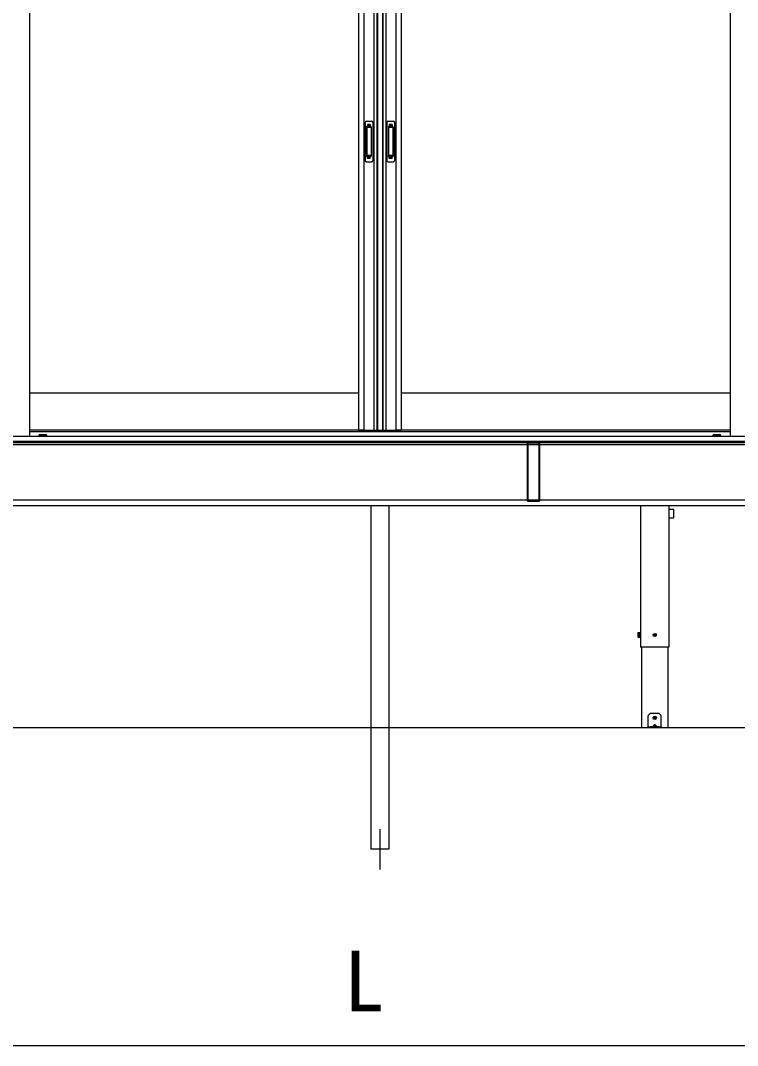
# Model space of a CAD drawing. Units: millimetres, scale not verified. Extents: x -10500 to 10500, y -15600 to 15524.
# Drawn here: x -3342 to -1568, y -11296 to -8761 of the extents above; entities that cross this region are included whole.
import ezdxf
from ezdxf.enums import TextEntityAlignment as Align

# ---------------------------------------------------------------- set-up
doc = ezdxf.new("R2010")
doc.units = ezdxf.units.MM
doc.header["$LTSCALE"] = 80
for name, color, linetype in [('0-3_YKK_12', 2, 'Continuous'), ('0-5_YKK_A1', 4, 'Continuous'), ('0-6_YKK_D', 6, 'Continuous')]:
    doc.layers.add(name, color=color, linetype=linetype)
doc.styles.add('ＭＳ ゴシック', font='')
doc.styles.get('ＭＳ ゴシック').set_extended_font_data('MS Gothic')

msp = doc.modelspace()

# ---------------------------------------------------------------- linework, layer by layer
at = {"layer": '0-3_YKK_12'}
msp.add_line((-2453, -10760.5), (-2453, -10860.5), dxfattribs=at)
at = {"layer": '0-5_YKK_A1'}
for p, q in [((-3319.25, -7853.5), (-3319.25, -9789)), ((-2505.5, -7853.5), (-2505.5, -9774.5)), ((-2492.3, -7853.5), (-2492.3, -9774.5)), ((-2467.7, -7853.5), (-2467.7, -9774.5)), ((-2460.5, -7853.5), (-2460.5, -9774.5)), ((-2458.5, -7853.5), (-2458.5, -9774.5)), ((-2446.7, -7853.5), (-2446.7, -9774.5)), ((-2445.5, -7853.5), (-2445.5, -9774.5)), ((-2438.3, -7853.5), (-2438.3, -9774.5)), ((-2413.7, -7853.5), (-2413.7, -9774.5)), ((-2400.5, -7853.5), (-2400.5, -9774.5)), ((-1586.75, -7853.5), (-1586.75, -9789)), ((-2489.49, -9013.5), (-2489.49, -9107.5)), ((-2486.49, -9010.5), (-2473.49, -9010.5)), ((-2476.49, -9018.5), (-2483.49, -9018.5)), ((-2483.49, -9018.51), (-2483.49, -9023)), ((-2476.49, -9020.91), (-2483.49, -9020.91)), ((-2476.49, -9021.41), (-2483.49, -9021.41)), ((-2476.49, -9018.51), (-2476.49, -9023)), ((-2470.49, -9013.5), (-2470.49, -9107.5)), ((-2435.49, -9013.5), (-2435.49, -9107.5)), ((-2432.49, -9010.5), (-2419.49, -9010.5)), ((-2422.49, -9018.5), (-2429.49, -9018.5)), ((-2429.49, -9018.51), (-2429.49, -9023)), ((-2422.49, -9020.91), (-2429.49, -9020.91)), ((-2422.49, -9021.41), (-2429.49, -9021.41)), ((-2422.49, -9018.51), (-2422.49, -9023)), ((-2416.49, -9013.5), (-2416.49, -9107.5)), ((-2485.69, -9024.5), (-2485.69, -9096.5)), ((-2485.6, -9024.05), (-2485.41, -9025.91)), ((-2485.41, -9026.91), (-2485.41, -9094.09)), ((-2475.3, -9023.5), (-2484.7, -9023.5)), ((-2475.66, -9025.91), (-2484.41, -9025.91)), ((-2474.67, -9025.91), (-2474.43, -9024.01)), ((-2474.67, -9026.91), (-2474.67, -9094.09)), ((-2474.29, -9024.5), (-2474.29, -9096.5)), ((-2431.69, -9024.5), (-2431.69, -9096.5)), ((-2431.6, -9024.05), (-2431.41, -9025.91)), ((-2431.41, -9026.91), (-2431.41, -9094.09)), ((-2421.3, -9023.5), (-2430.7, -9023.5)), ((-2421.66, -9025.91), (-2430.41, -9025.91)), ((-2420.67, -9025.91), (-2420.43, -9024.01)), ((-2420.67, -9026.91), (-2420.67, -9094.09)), ((-2420.29, -9024.5), (-2420.29, -9096.5)), ((-2485.6, -9096.95), (-2485.41, -9095.09)), ((-2475.66, -9095.09), (-2484.41, -9095.09)), ((-2474.43, -9096.99), (-2474.67, -9095.09)), ((-2431.6, -9096.95), (-2431.41, -9095.09)), ((-2421.66, -9095.09), (-2430.41, -9095.09)), ((-2420.43, -9096.99), (-2420.67, -9095.09)), ((-2486.49, -9110.5), (-2473.49, -9110.5)), ((-2475.3, -9097.5), (-2484.7, -9097.5)), ((-2483.49, -9102.49), (-2483.49, -9098)), ((-2476.49, -9099.59), (-2483.49, -9099.59)), ((-2476.49, -9100.09), (-2483.49, -9100.09)), ((-2476.49, -9102.5), (-2483.49, -9102.5)), ((-2476.49, -9102.49), (-2476.49, -9098)), ((-2432.49, -9110.5), (-2419.49, -9110.5)), ((-2421.3, -9097.5), (-2430.7, -9097.5)), ((-2429.49, -9102.49), (-2429.49, -9098)), ((-2422.49, -9099.59), (-2429.49, -9099.59)), ((-2422.49, -9100.09), (-2429.49, -9100.09)), ((-2422.49, -9102.5), (-2429.49, -9102.5)), ((-2422.49, -9102.49), (-2422.49, -9098)), ((-2505.5, -9682.5), (-3319.25, -9682.5)), ((-1586.75, -9682.5), (-2400.5, -9682.5)), ((-2493.5, -9774.5), (-3319.25, -9774.5)), ((-3319.25, -9777.5), (-1586.75, -9777.5)), ((-2505.5, -9774.5), (-2447.5, -9774.5)), ((-2458.5, -9774.5), (-2400.5, -9774.5)), ((-1586.75, -9774.5), (-2412.5, -9774.5)), ((-2088, -9805.5), (-4258, -9805.5)), ((-671, -9802.5), (-4235, -9802.5)), ((-4229.5, -9802.5), (-676.5, -9802.5)), ((-3293.75, -9785), (-3279.75, -9785)), ((-3276.75, -9788.5), (-3276.75, -9788)), ((-2088, -9806.41), (-2088, -9804)), ((-2088, -9946.59), (-2088, -9806.41)), ((-2087, -9803), (-2059, -9803)), ((-2087, -9803.29), (-2087, -9803)), ((-2087, -9803.29), (-2087, -9805.71)), ((-2059, -9803.29), (-2087, -9803.29)), ((-2059, -9803.29), (-2059, -9803)), ((-2059, -9805.71), (-2059, -9803.29)), ((-2058, -9806.41), (-2059, -9806.41)), ((-2059, -9946.59), (-2059, -9806.41)), ((-2058, -9804), (-2058, -9806.41)), ((111, -9805.5), (-2058, -9805.5)), ((-2058, -9806.41), (-2058, -9946.59)), ((-1629.25, -9788.5), (-1629.25, -9788)), ((-1629.25, -9788.5), (-1609.25, -9788.5)), ((-1626.25, -9785), (-1612.25, -9785)), ((-1609.25, -9788.5), (-1609.25, -9788)), ((284.76, -9810.5), (-9871.02, -9810.5)), ((-2088, -9947.5), (-4258, -9947.5)), ((-2088, -9949), (-2088, -9946.59)), ((-2088, -9946.59), (-2087, -9946.59)), ((-2087, -9946.59), (-2059, -9946.59)), ((-2087, -9947.29), (-2087, -9946.59)), ((-2059, -9947.29), (-2087, -9947.29)), ((-2087, -9947.29), (-2087, -9949.71)), ((-2087, -9949.71), (-2059, -9949.71)), ((-2087, -9949.71), (-2087, -9950)), ((-2059, -9950), (-2087, -9950)), ((-2059, -9946.59), (-2058, -9946.59)), ((-2059, -9947.29), (-2059, -9946.59)), ((-2059, -9949.71), (-2059, -9947.29)), ((-2059, -9949.71), (-2059, -9950)), ((-2058, -9946.59), (-2058, -9949)), ((111, -9947.5), (-2058, -9947.5)), ((-4235.5, -9960.5), (-670.5, -9960.5)), ((-2475.5, -9960.5), (-2475.5, -10510.5)), ((-2430.5, -9960.5), (-2430.5, -10510.5)), ((-1808.08, -9960.5), (-1808.08, -10310.5)), ((-1808, -9960.5), (-1808, -10310.5)), ((-1738, -9960.5), (-1738, -10310.5)), ((-1737.92, -9960.5), (-1737.92, -10310.5)), ((-1726.8, -9970.3), (-1737.2, -9970.3)), ((-1725.8, -9989.7), (-1725.8, -9971.3)), ((-1737.2, -9990.7), (-1726.8, -9990.7)), ((-1814.8, -10275.5), (-1814.35, -10274.73)), ((-1814.8, -10275.5), (-1814.8, -10285.5)), ((-1814.8, -10285.5), (-1814.35, -10286.27)), ((-1814.35, -10274.73), (-1810.8, -10274.73)), ((-1814.35, -10277.61), (-1810.8, -10277.61)), ((-1814.35, -10283.39), (-1810.8, -10283.39)), ((-1814.35, -10286.27), (-1810.8, -10286.27)), ((-1810.8, -10274.73), (-1810.8, -10286.27)), ((-1809.6, -10274.25), (-1808, -10274.25)), ((-1775.24, -10280), (-1774.14, -10279.98)), ((-1775.24, -10281), (-1774.14, -10281.02)), ((-1774.14, -10279.98), (-1773.62, -10279.88)), ((-1774.14, -10281.02), (-1773.62, -10281.12)), ((-1773.52, -10279.36), (-1773.62, -10279.88)), ((-1773.52, -10281.64), (-1773.62, -10281.12)), ((-1773.5, -10278.26), (-1773.52, -10279.36)), ((-1773.5, -10282.74), (-1773.52, -10281.64)), ((-1772.5, -10278.26), (-1772.48, -10279.36)), ((-1772.5, -10282.74), (-1772.48, -10281.64)), ((-1772.48, -10279.36), (-1772.38, -10279.88)), ((-1772.48, -10281.64), (-1772.38, -10281.12)), ((-1771.86, -10279.98), (-1772.38, -10279.88)), ((-1771.86, -10281.02), (-1772.38, -10281.12)), ((-1770.76, -10280), (-1771.86, -10279.98)), ((-1770.76, -10281), (-1771.86, -10281.02)), ((-1737.92, -10310.5), (-1808.08, -10310.5)), ((-1805.65, -10310.5), (-1805.65, -10510.5)), ((-1740.35, -10310.5), (-1740.35, -10510.5)), ((-1789, -10507.5), (-1789, -10480.33)), ((-1784, -10474.5), (-1788.41, -10478.91)), ((-1762, -10474.5), (-1784, -10474.5)), ((-1775.24, -10485), (-1774.14, -10484.98)), ((-1775.24, -10486), (-1774.14, -10486.02)), ((-1774.14, -10484.98), (-1773.62, -10484.88)), ((-1774.14, -10486.02), (-1773.62, -10486.12)), ((-1773.52, -10484.36), (-1773.62, -10484.88)), ((-1773.52, -10486.64), (-1773.62, -10486.12)), ((-1773.5, -10483.26), (-1773.52, -10484.36)), ((-1773.5, -10487.74), (-1773.52, -10486.64)), ((-1772.5, -10483.26), (-1772.48, -10484.36)), ((-1772.5, -10487.74), (-1772.48, -10486.64)), ((-1772.48, -10484.36), (-1772.38, -10484.88)), ((-1772.48, -10486.64), (-1772.38, -10486.12)), ((-1771.86, -10484.98), (-1772.38, -10484.88)), ((-1771.86, -10486.02), (-1772.38, -10486.12)), ((-1770.76, -10485), (-1771.86, -10484.98)), ((-1770.76, -10486), (-1771.86, -10486.02)), ((-1757.59, -10478.91), (-1762, -10474.5)), ((-1757, -10507.5), (-1757, -10480.33)), ((284.76, -10510.5), (-9871.02, -10510.5)), ((-2475.5, -10510.5), (-2475.5, -10810.5)), ((-2430.5, -10510.5), (-2430.5, -10810.5)), ((-1740.35, -10510.5), (-1805.65, -10510.5)), ((-1789, -10508), (-1789, -10507.5)), ((-1789, -10510.5), (-1789, -10508)), ((-1789, -10508), (-1788.41, -10508)), ((-1788.41, -10510.5), (-1789, -10510.5)), ((-1788.41, -10508), (-1784, -10508)), ((-1762, -10508), (-1784, -10508)), ((-1762, -10510.5), (-1784, -10510.5)), ((-1774.44, -10503.04), (-1778.9, -10507.5)), ((-1777, -10507.08), (-1777, -10507.5)), ((-1777, -10507.5), (-1769, -10507.5)), ((-1776.5, -10508), (-1769.5, -10508)), ((-1767.1, -10507.5), (-1771.56, -10503.04)), ((-1769, -10507.08), (-1769, -10507.5)), ((-1762, -10510.5), (-1762, -10508)), ((-1762, -10508), (-1757.59, -10508)), ((-1757.59, -10510.5), (-1762, -10510.5)), ((-1757.59, -10508), (-1757, -10508)), ((-1757, -10507.5), (-1757, -10508)), ((-2430.5, -10810.5), (-2475.5, -10810.5))]:
    msp.add_line(p, q, dxfattribs=at)
for points in [[(-4189.5, -9789), (-3319.25, -9789), (-716.5, -9789)], [(-3276.75, -9788.5), (-3296.75, -9788.5), (-3296.75, -9788)], [(-2087, -9805.71), (-2087, -9806.41), (-2088, -9806.41)], [(-2087, -9805.71), (-2059, -9805.71), (-2059, -9806.41), (-2087, -9806.41), (-2087, -9946.59)], [(-1808, -10286.75), (-1809.6, -10286.75), (-1809.6, -10274.25)], [(-1784, -10508), (-1784, -10510.5), (-1788.41, -10510.5)], [(-1757, -10508), (-1757, -10510.5), (-1757.59, -10510.5)]]:
    msp.add_lwpolyline(points, dxfattribs=at)
msp.add_lwpolyline([(-1810.8, -10274.75), (-1809.6, -10274.75), (-1809.6, -10286.25), (-1810.8, -10286.25)], close=True, dxfattribs=at)
for centre, radius in [((-1773, -10280.5), 4), ((-1770.88, -10282.62), 0.3), ((-1773, -10485.5), 4), ((-1770.88, -10487.62), 0.3)]:
    msp.add_circle(centre, radius, dxfattribs=at)
for centre, radius, start, end in [((-2486.49, -9013.5), 3, 90, 180), ((-2473.49, -9013.5), 3, 0, 90), ((-2432.49, -9013.5), 3, 90, 180), ((-2419.49, -9013.5), 3, 0, 90), ((-2484.69, -9024.5), 1, 90, 180), ((-2484.41, -9026.91), 1, 90, 180), ((-2475.67, -9026.91), 1, 0, 90), ((-2475.3, -9024.5), 1, 0, 90), ((-2430.69, -9024.5), 1, 90, 180), ((-2430.41, -9026.91), 1, 90, 180), ((-2421.67, -9026.91), 1, 0, 90), ((-2421.3, -9024.5), 1, 0, 90), ((-2484.69, -9096.5), 1, 180, 270), ((-2484.41, -9094.09), 1, 180, 270), ((-2475.67, -9094.09), 1, 270, 0), ((-2475.3, -9096.5), 1, 270, 0), ((-2430.69, -9096.5), 1, 180, 270), ((-2430.41, -9094.09), 1, 180, 270), ((-2421.67, -9094.09), 1, 270, 0), ((-2421.3, -9096.5), 1, 270, 0), ((-2486.49, -9107.5), 3, 180, 270), ((-2473.49, -9107.5), 3, 270, 0), ((-2432.49, -9107.5), 3, 180, 270), ((-2419.49, -9107.5), 3, 270, 0), ((-3293.75, -9788), 3, 90, 180), ((-3279.75, -9788), 3, 0, 90), ((-2087, -9804), 1, 90, 180), ((-2087.12, -9804.18), 0.893, 81.95053, 168.57825), ((-2087.12, -9806.59), 0.893, 81.95053, 168.57825), ((-2058.88, -9804.18), 0.893, 11.42175, 98.04947), ((-2058.88, -9806.59), 0.893, 11.42175, 98.04947), ((-2059, -9804), 1, 0, 90), ((-1626.25, -9788), 3, 90, 180), ((-1612.25, -9788), 3, 360, 90), ((-2087.13, -9946.41), 0.893, 191.42175, 278.04947), ((-2087.13, -9948.82), 0.893, 191.42175, 278.04947), ((-2087, -9949), 1, 180, 270), ((-2058.88, -9946.41), 0.893, 261.95053, 348.57825), ((-2058.88, -9948.82), 0.893, 261.95053, 348.57825), ((-2059, -9949), 1, 270, 0), ((-1737.2, -9971.3), 1, 90, 136.07133), ((-1726.8, -9971.3), 1, 0, 90), ((-1737.2, -9989.7), 1, 223.92867, 270), ((-1726.8, -9989.7), 1, 270, 0), ((-1812.24, -10276.17), 2.56, 145.61708, 214.38292), ((-1805.25, -10280.5), 9.55, 162.41276, 197.58724), ((-1812.24, -10284.83), 2.56, 145.61708, 214.38292), ((-1773, -10280.5), 2.3, 167.44414, 192.55586), ((-1773, -10280.5), 2.3, 77.44414, 102.55586), ((-1773, -10280.5), 2.3, 257.44414, 282.55586), ((-1773, -10280.5), 2.3, 347.44414, 12.55586), ((-1787, -10480.33), 2, 135, 180), ((-1773, -10485.5), 2.3, 167.44414, 192.55586), ((-1773, -10485.5), 2.3, 77.44414, 102.55586), ((-1773, -10485.5), 2.3, 257.44414, 282.55586), ((-1773, -10485.5), 2.3, 347.44414, 12.55586), ((-1759, -10480.33), 2, 0, 45), ((-1776, -10507.08), 1, 126.03188, 180), ((-1776.5, -10507.5), 0.5, 180, 270), ((-1773, -10511.2), 6.1, 53.96812, 126.03188), ((-1769.5, -10507.5), 0.5, 270, 0), ((-1770, -10507.08), 1, 0, 53.96812)]:
    msp.add_arc(centre, radius, start, end, dxfattribs=at)
for centre, major_axis, ratio, start_param, end_param in [((-1778.4, -10507.5), (0.688, 0.425), 0.381966, 2.1243707, 3.695167), ((-1773, -10505.93), (0, -3.54), 0.707107, 2.5261129, 3.7570724), ((-1767.6, -10507.5), (0.688, -0.425), 0.381966, 5.7296109, 7.3004073)]:
    msp.add_ellipse(centre, major_axis=major_axis, ratio=ratio, start_param=start_param, end_param=end_param, dxfattribs=at)
at = {"layer": '0-6_YKK_D'}
msp.add_line((-4273, -11295.5), (-633, -11295.5), dxfattribs=at)

# ---------------------------------------------------------------- texts
at = {"layer": '0-6_YKK_D', "style": 'ＭＳ ゴシック'}
msp.add_text('L', height=149.6, dxfattribs=at).set_placement((-2542.83, -11255.5), align=Align.BOTTOM_LEFT)

doc.saveas('drawing.dxf')
